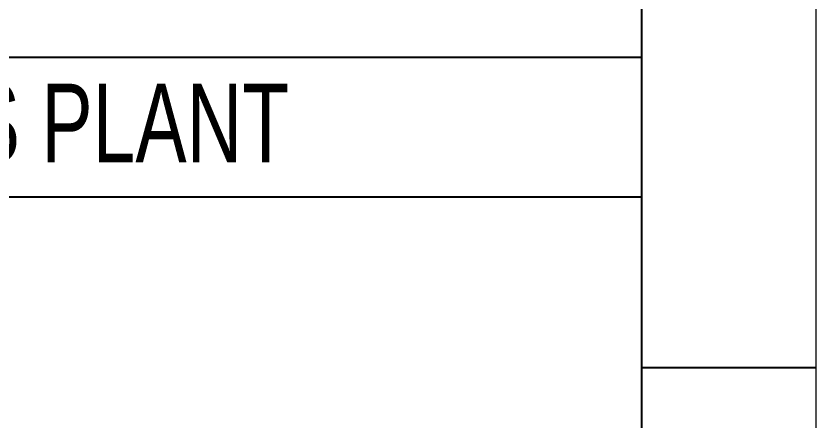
# Model space of a CAD drawing. Header units: inches. Extents: x 35 to 2894, y 23 to 617.
# Drawn here: x 1846.23 to 1892.03, y 93.93 to 117.12 of the extents above; entities that cross this region are included whole.
import ezdxf

# ---------------------------------------------------------------- set-up
doc = ezdxf.new("R2010")
doc.units = ezdxf.units.IN
doc.header["$MEASUREMENT"] = 0
doc.layers.add('Layer 1', color=7, linetype='Continuous')
doc.styles.get("Standard").update_dxf_attribs({"font": 'arial.ttf'})

msp = doc.modelspace()

# ---------------------------------------------------------------- linework, layer by layer
for p, q in [((1681.991, 114.764), (1882.067, 114.764)), ((1681.991, 106.761), (1882.067, 106.761))]:
    msp.add_line(p, q)
at = {"layer": 'Layer 1', "color": 5, "lineweight": 15}
msp.add_lwpolyline([(1051.96, 616.805), (1892.031, 616.805), (1892.031, 22.803), (1051.96, 22.803), (1051.96, 616.805)], dxfattribs=at)
at = {"layer": 'Layer 1', "color": 0, "lineweight": 9}
msp.add_lwpolyline([(1061.923, 606.841), (1882.067, 606.841), (1882.067, 32.767), (1061.923, 32.767), (1061.923, 606.841)], dxfattribs=at)
at = {"layer": 'Layer 1', "color": 0, "lineweight": -3}
for points in [[(1882.067, 32.767), (1882.067, 254.817)], [(1882.067, 96.998), (1892.031, 96.998)]]:
    msp.add_lwpolyline(points, dxfattribs=at)

# ---------------------------------------------------------------- texts
at = {"width": 0.7}
msp.add_text('60 MMSCFD SILICAGEL DEHYDRATION TYPE NATURAL GAS PROCESS PLANT', height=4.50172, dxfattribs=at).set_placement((1696.033, 108.739))

doc.saveas('drawing.dxf')
